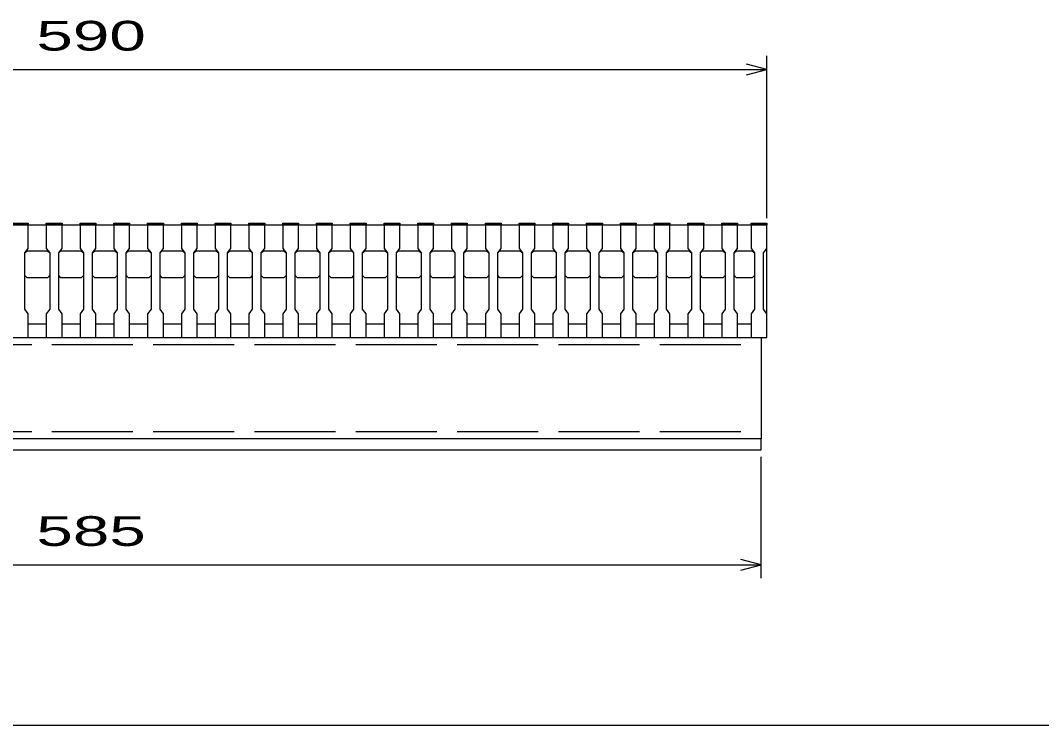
# Model space of a CAD drawing. Units: millimetres, scale not verified. Extents: x -1092 to 1042, y -770 to 629.
# Drawn here: x -586.5 to -132.9, y -690.9 to -377.7 of the extents above; entities that cross this region are included whole.
import ezdxf
from ezdxf.enums import TextEntityAlignment as Align

# ---------------------------------------------------------------- set-up
doc = ezdxf.new("R2010")
doc.units = ezdxf.units.MM
doc.header["$LTSCALE"] = 6
doc.linetypes.add('DASHED', pattern=[7.5, 6, -1.5])
for name, color, linetype, lineweight in [('0_2', 150, 'Continuous', 25), ('16', 3, 'Continuous', 25), ('22', 4, 'Continuous', 25)]:
    doc.layers.add(name, color=color, linetype=linetype, lineweight=lineweight)
doc.styles.add('ベクトル', font='')
doc.styles.get('ベクトル').set_extended_font_data('ベクトル')

msp = doc.modelspace()

# ---------------------------------------------------------------- linework, layer by layer
at = {"layer": '0_2'}
msp.add_line((1041.6, -690.9), (-1034.4, -690.9), dxfattribs=at)
at = {"layer": '16'}
for p, q in [((-845, -468.5), (-255, -468.5)), ((-590, -467.8), (-583, -467.8)), ((-583, -468.5), (-590, -468.5)), ((-583, -467.8), (-583, -468.5)), ((-583, -479), (-583, -468.5)), ((-575, -468.5), (-575, -467.8)), ((-575, -467.8), (-568, -467.8)), ((-575, -468.5), (-575, -479)), ((-568, -468.5), (-575, -468.5)), ((-568, -467.8), (-568, -468.5)), ((-568, -479), (-568, -468.5)), ((-560, -468.5), (-560, -467.8)), ((-560, -467.8), (-553, -467.8)), ((-560, -468.5), (-560, -479)), ((-553, -468.5), (-560, -468.5)), ((-553, -467.8), (-553, -468.5)), ((-553, -479), (-553, -468.5)), ((-545, -468.5), (-545, -467.8)), ((-545, -467.8), (-538, -467.8)), ((-545, -468.5), (-545, -479)), ((-538, -468.5), (-545, -468.5)), ((-538, -467.8), (-538, -468.5)), ((-538, -479), (-538, -468.5)), ((-530, -468.5), (-530, -467.8)), ((-530, -467.8), (-523, -467.8)), ((-530, -468.5), (-530, -479)), ((-523, -468.5), (-530, -468.5)), ((-523, -467.8), (-523, -468.5)), ((-523, -479), (-523, -468.5)), ((-515, -468.5), (-515, -467.8)), ((-515, -467.8), (-508, -467.8)), ((-515, -468.5), (-515, -479)), ((-508, -468.5), (-515, -468.5)), ((-508, -467.8), (-508, -468.5)), ((-508, -479), (-508, -468.5)), ((-500, -468.5), (-500, -467.8)), ((-500, -467.8), (-493, -467.8)), ((-500, -468.5), (-500, -479)), ((-493, -468.5), (-500, -468.5)), ((-493, -467.8), (-493, -468.5)), ((-493, -479), (-493, -468.5)), ((-485, -468.5), (-485, -467.8)), ((-485, -467.8), (-478, -467.8)), ((-485, -468.5), (-485, -479)), ((-478, -468.5), (-485, -468.5)), ((-478, -467.8), (-478, -468.5)), ((-478, -479), (-478, -468.5)), ((-470, -468.5), (-470, -467.8)), ((-470, -467.8), (-463, -467.8)), ((-470, -468.5), (-470, -479)), ((-463, -468.5), (-470, -468.5)), ((-463, -467.8), (-463, -468.5)), ((-463, -479), (-463, -468.5)), ((-455, -468.5), (-455, -467.8)), ((-455, -467.8), (-448, -467.8)), ((-455, -468.5), (-455, -479)), ((-448, -468.5), (-455, -468.5)), ((-448, -467.8), (-448, -468.5)), ((-448, -479), (-448, -468.5)), ((-440, -468.5), (-440, -467.8)), ((-440, -467.8), (-433, -467.8)), ((-440, -468.5), (-440, -479)), ((-433, -468.5), (-440, -468.5)), ((-433, -467.8), (-433, -468.5)), ((-433, -479), (-433, -468.5)), ((-425, -468.5), (-425, -467.8)), ((-425, -467.8), (-418, -467.8)), ((-425, -468.5), (-425, -479)), ((-418, -468.5), (-425, -468.5)), ((-418, -467.8), (-418, -468.5)), ((-418, -479), (-418, -468.5)), ((-410, -468.5), (-410, -467.8)), ((-410, -467.8), (-403, -467.8)), ((-410, -468.5), (-410, -479)), ((-403, -468.5), (-410, -468.5)), ((-403, -467.8), (-403, -468.5)), ((-403, -479), (-403, -468.5)), ((-395, -468.5), (-395, -467.8)), ((-395, -467.8), (-388, -467.8)), ((-395, -468.5), (-395, -479)), ((-388, -468.5), (-395, -468.5)), ((-388, -467.8), (-388, -468.5)), ((-388, -479), (-388, -468.5)), ((-380, -468.5), (-380, -467.8)), ((-380, -467.8), (-373, -467.8)), ((-380, -468.5), (-380, -479)), ((-373, -468.5), (-380, -468.5)), ((-373, -467.8), (-373, -468.5)), ((-373, -479), (-373, -468.5)), ((-365, -468.5), (-365, -467.8)), ((-365, -467.8), (-358, -467.8)), ((-365, -468.5), (-365, -479)), ((-358, -468.5), (-365, -468.5)), ((-358, -467.8), (-358, -468.5)), ((-358, -479), (-358, -468.5)), ((-350, -468.5), (-350, -467.8)), ((-350, -467.8), (-343, -467.8)), ((-350, -468.5), (-350, -479)), ((-343, -468.5), (-350, -468.5)), ((-343, -467.8), (-343, -468.5)), ((-343, -479), (-343, -468.5)), ((-335, -468.5), (-335, -467.8)), ((-335, -467.8), (-328, -467.8)), ((-335, -468.5), (-335, -479)), ((-328, -468.5), (-335, -468.5)), ((-328, -467.8), (-328, -468.5)), ((-328, -479), (-328, -468.5)), ((-320, -468.5), (-320, -467.8)), ((-320, -467.8), (-313, -467.8)), ((-320, -468.5), (-320, -479)), ((-313, -468.5), (-320, -468.5)), ((-313, -467.8), (-313, -468.5)), ((-313, -479), (-313, -468.5)), ((-305, -468.5), (-305, -467.8)), ((-305, -467.8), (-298, -467.8)), ((-305, -468.5), (-305, -479)), ((-298, -468.5), (-305, -468.5)), ((-298, -467.8), (-298, -468.5)), ((-298, -479), (-298, -468.5)), ((-290, -468.5), (-290, -467.8)), ((-290, -467.8), (-283, -467.8)), ((-290, -468.5), (-290, -479)), ((-283, -468.5), (-290, -468.5)), ((-283, -467.8), (-283, -468.5)), ((-283, -479), (-283, -468.5)), ((-275, -468.5), (-275, -467.8)), ((-275, -467.8), (-268, -467.8)), ((-275, -468.5), (-275, -479)), ((-268, -468.5), (-275, -468.5)), ((-268, -467.8), (-268, -468.5)), ((-268, -479), (-268, -468.5)), ((-262, -468.5), (-262, -467.8)), ((-262, -467.8), (-255, -467.8)), ((-262, -468.5), (-262, -479)), ((-255, -468.5), (-262, -468.5)), ((-255, -467.8), (-255, -468.5)), ((-255, -479), (-255, -468.5)), ((-255, -512.5), (-255, -468.5)), ((-584.5, -481), (-583, -479)), ((-584.5, -481), (-583.5, -480)), ((-583.5, -480), (-574.5, -480)), ((-575, -479), (-573.5, -481)), ((-574.5, -480), (-573.5, -481)), ((-569.5, -481), (-568, -479)), ((-569.5, -481), (-568.5, -480)), ((-568.5, -480), (-559.5, -480)), ((-560, -479), (-558.5, -481)), ((-559.5, -480), (-558.5, -481)), ((-554.5, -481), (-553, -479)), ((-554.5, -481), (-553.5, -480)), ((-553.5, -480), (-544.5, -480)), ((-545, -479), (-543.5, -481)), ((-544.5, -480), (-543.5, -481)), ((-539.5, -481), (-538, -479)), ((-539.5, -481), (-538.5, -480)), ((-538.5, -480), (-529.5, -480)), ((-530, -479), (-528.5, -481)), ((-529.5, -480), (-528.5, -481)), ((-524.5, -481), (-523, -479)), ((-524.5, -481), (-523.5, -480)), ((-523.5, -480), (-514.5, -480)), ((-515, -479), (-513.5, -481)), ((-514.5, -480), (-513.5, -481)), ((-509.5, -481), (-508, -479)), ((-509.5, -481), (-508.5, -480)), ((-508.5, -480), (-499.5, -480)), ((-500, -479), (-498.5, -481)), ((-499.5, -480), (-498.5, -481)), ((-494.5, -481), (-493, -479)), ((-494.5, -481), (-493.5, -480)), ((-493.5, -480), (-484.5, -480)), ((-485, -479), (-483.5, -481)), ((-484.5, -480), (-483.5, -481)), ((-479.5, -481), (-478, -479)), ((-479.5, -481), (-478.5, -480)), ((-478.5, -480), (-469.5, -480)), ((-470, -479), (-468.5, -481)), ((-469.5, -480), (-468.5, -481)), ((-464.5, -481), (-463, -479)), ((-464.5, -481), (-463.5, -480)), ((-463.5, -480), (-454.5, -480)), ((-455, -479), (-453.5, -481)), ((-454.5, -480), (-453.5, -481)), ((-449.5, -481), (-448, -479)), ((-449.5, -481), (-448.5, -480)), ((-448.5, -480), (-439.5, -480)), ((-440, -479), (-438.5, -481)), ((-439.5, -480), (-438.5, -481)), ((-434.5, -481), (-433, -479)), ((-434.5, -481), (-433.5, -480)), ((-433.5, -480), (-424.5, -480)), ((-425, -479), (-423.5, -481)), ((-424.5, -480), (-423.5, -481)), ((-419.5, -481), (-418, -479)), ((-419.5, -481), (-418.5, -480)), ((-418.5, -480), (-409.5, -480)), ((-410, -479), (-408.5, -481)), ((-409.5, -480), (-408.5, -481)), ((-404.5, -481), (-403, -479)), ((-404.5, -481), (-403.5, -480)), ((-403.5, -480), (-394.5, -480)), ((-395, -479), (-393.5, -481)), ((-394.5, -480), (-393.5, -481)), ((-389.5, -481), (-388, -479)), ((-389.5, -481), (-388.5, -480)), ((-388.5, -480), (-379.5, -480)), ((-380, -479), (-378.5, -481)), ((-379.5, -480), (-378.5, -481)), ((-374.5, -481), (-373, -479)), ((-374.5, -481), (-373.5, -480)), ((-373.5, -480), (-364.5, -480)), ((-365, -479), (-363.5, -481)), ((-364.5, -480), (-363.5, -481)), ((-359.5, -481), (-358, -479)), ((-359.5, -481), (-358.5, -480)), ((-358.5, -480), (-349.5, -480)), ((-350, -479), (-348.5, -481)), ((-349.5, -480), (-348.5, -481)), ((-344.5, -481), (-343, -479)), ((-344.5, -481), (-343.5, -480)), ((-343.5, -480), (-334.5, -480)), ((-335, -479), (-333.5, -481)), ((-334.5, -480), (-333.5, -481)), ((-329.5, -481), (-328, -479)), ((-329.5, -481), (-328.5, -480)), ((-328.5, -480), (-319.5, -480)), ((-320, -479), (-318.5, -481)), ((-319.5, -480), (-318.5, -481)), ((-314.5, -481), (-313, -479)), ((-314.5, -481), (-313.5, -480)), ((-313.5, -480), (-304.5, -480)), ((-305, -479), (-303.5, -481)), ((-304.5, -480), (-303.5, -481)), ((-299.5, -481), (-298, -479)), ((-299.5, -481), (-298.5, -480)), ((-298.5, -480), (-289.5, -480)), ((-290, -479), (-288.5, -481)), ((-289.5, -480), (-288.5, -481)), ((-284.5, -481), (-283, -479)), ((-284.5, -481), (-283.5, -480)), ((-283.5, -480), (-274.5, -480)), ((-275, -479), (-273.5, -481)), ((-274.5, -480), (-273.5, -481)), ((-269.5, -481), (-268, -479)), ((-269.5, -481), (-268.5, -480)), ((-268.5, -480), (-261.5, -480)), ((-262, -479), (-260.5, -481)), ((-261.5, -480), (-260.5, -481)), ((-256.5, -481), (-255, -479)), ((-584.5, -506), (-584.5, -481)), ((-573.5, -481), (-573.5, -506)), ((-569.5, -506), (-569.5, -481)), ((-558.5, -481), (-558.5, -506)), ((-554.5, -506), (-554.5, -481)), ((-543.5, -481), (-543.5, -506)), ((-539.5, -506), (-539.5, -481)), ((-528.5, -481), (-528.5, -506)), ((-524.5, -506), (-524.5, -481)), ((-513.5, -481), (-513.5, -506)), ((-509.5, -506), (-509.5, -481)), ((-498.5, -481), (-498.5, -506)), ((-494.5, -506), (-494.5, -481)), ((-483.5, -481), (-483.5, -506)), ((-479.5, -506), (-479.5, -481)), ((-468.5, -481), (-468.5, -506)), ((-464.5, -506), (-464.5, -481)), ((-453.5, -481), (-453.5, -506)), ((-449.5, -506), (-449.5, -481)), ((-438.5, -481), (-438.5, -506)), ((-434.5, -506), (-434.5, -481)), ((-423.5, -481), (-423.5, -506)), ((-419.5, -506), (-419.5, -481)), ((-408.5, -481), (-408.5, -506)), ((-404.5, -506), (-404.5, -481)), ((-393.5, -481), (-393.5, -506)), ((-389.5, -506), (-389.5, -481)), ((-378.5, -481), (-378.5, -506)), ((-374.5, -506), (-374.5, -481)), ((-363.5, -481), (-363.5, -506)), ((-359.5, -506), (-359.5, -481)), ((-348.5, -481), (-348.5, -506)), ((-344.5, -506), (-344.5, -481)), ((-333.5, -481), (-333.5, -506)), ((-329.5, -506), (-329.5, -481)), ((-318.5, -481), (-318.5, -506)), ((-314.5, -506), (-314.5, -481)), ((-303.5, -481), (-303.5, -506)), ((-299.5, -506), (-299.5, -481)), ((-288.5, -481), (-288.5, -506)), ((-284.5, -506), (-284.5, -481)), ((-273.5, -481), (-273.5, -506)), ((-269.5, -506), (-269.5, -481)), ((-260.5, -481), (-260.5, -506)), ((-256.5, -506), (-256.5, -481)), ((-583.5, -492), (-584.5, -491)), ((-574.5, -492), (-583.5, -492)), ((-573.5, -491), (-574.5, -492)), ((-568.5, -492), (-569.5, -491)), ((-559.5, -492), (-568.5, -492)), ((-558.5, -491), (-559.5, -492)), ((-553.5, -492), (-554.5, -491)), ((-544.5, -492), (-553.5, -492)), ((-543.5, -491), (-544.5, -492)), ((-538.5, -492), (-539.5, -491)), ((-529.5, -492), (-538.5, -492)), ((-528.5, -491), (-529.5, -492)), ((-523.5, -492), (-524.5, -491)), ((-514.5, -492), (-523.5, -492)), ((-513.5, -491), (-514.5, -492)), ((-508.5, -492), (-509.5, -491)), ((-499.5, -492), (-508.5, -492)), ((-498.5, -491), (-499.5, -492)), ((-493.5, -492), (-494.5, -491)), ((-484.5, -492), (-493.5, -492)), ((-483.5, -491), (-484.5, -492)), ((-478.5, -492), (-479.5, -491)), ((-469.5, -492), (-478.5, -492)), ((-468.5, -491), (-469.5, -492)), ((-463.5, -492), (-464.5, -491)), ((-454.5, -492), (-463.5, -492)), ((-453.5, -491), (-454.5, -492)), ((-448.5, -492), (-449.5, -491)), ((-439.5, -492), (-448.5, -492)), ((-438.5, -491), (-439.5, -492)), ((-433.5, -492), (-434.5, -491)), ((-424.5, -492), (-433.5, -492)), ((-423.5, -491), (-424.5, -492)), ((-418.5, -492), (-419.5, -491)), ((-409.5, -492), (-418.5, -492)), ((-408.5, -491), (-409.5, -492)), ((-403.5, -492), (-404.5, -491)), ((-394.5, -492), (-403.5, -492)), ((-393.5, -491), (-394.5, -492)), ((-388.5, -492), (-389.5, -491)), ((-379.5, -492), (-388.5, -492)), ((-378.5, -491), (-379.5, -492)), ((-373.5, -492), (-374.5, -491)), ((-364.5, -492), (-373.5, -492)), ((-363.5, -491), (-364.5, -492)), ((-358.5, -492), (-359.5, -491)), ((-349.5, -492), (-358.5, -492)), ((-348.5, -491), (-349.5, -492)), ((-343.5, -492), (-344.5, -491)), ((-334.5, -492), (-343.5, -492)), ((-333.5, -491), (-334.5, -492)), ((-328.5, -492), (-329.5, -491)), ((-319.5, -492), (-328.5, -492)), ((-318.5, -491), (-319.5, -492)), ((-313.5, -492), (-314.5, -491)), ((-304.5, -492), (-313.5, -492)), ((-303.5, -491), (-304.5, -492)), ((-298.5, -492), (-299.5, -491)), ((-289.5, -492), (-298.5, -492)), ((-288.5, -491), (-289.5, -492)), ((-283.5, -492), (-284.5, -491)), ((-274.5, -492), (-283.5, -492)), ((-273.5, -491), (-274.5, -492)), ((-268.5, -492), (-269.5, -491)), ((-261.5, -492), (-268.5, -492)), ((-260.5, -491), (-261.5, -492)), ((-583, -508), (-584.5, -506)), ((-573.5, -506), (-575, -508)), ((-568, -508), (-569.5, -506)), ((-558.5, -506), (-560, -508)), ((-553, -508), (-554.5, -506)), ((-543.5, -506), (-545, -508)), ((-538, -508), (-539.5, -506)), ((-528.5, -506), (-530, -508)), ((-523, -508), (-524.5, -506)), ((-513.5, -506), (-515, -508)), ((-508, -508), (-509.5, -506)), ((-498.5, -506), (-500, -508)), ((-493, -508), (-494.5, -506)), ((-483.5, -506), (-485, -508)), ((-478, -508), (-479.5, -506)), ((-468.5, -506), (-470, -508)), ((-463, -508), (-464.5, -506)), ((-453.5, -506), (-455, -508)), ((-448, -508), (-449.5, -506)), ((-438.5, -506), (-440, -508)), ((-433, -508), (-434.5, -506)), ((-423.5, -506), (-425, -508)), ((-418, -508), (-419.5, -506)), ((-408.5, -506), (-410, -508)), ((-403, -508), (-404.5, -506)), ((-393.5, -506), (-395, -508)), ((-388, -508), (-389.5, -506)), ((-378.5, -506), (-380, -508)), ((-373, -508), (-374.5, -506)), ((-363.5, -506), (-365, -508)), ((-358, -508), (-359.5, -506)), ((-348.5, -506), (-350, -508)), ((-343, -508), (-344.5, -506)), ((-333.5, -506), (-335, -508)), ((-328, -508), (-329.5, -506)), ((-318.5, -506), (-320, -508)), ((-313, -508), (-314.5, -506)), ((-303.5, -506), (-305, -508)), ((-298, -508), (-299.5, -506)), ((-288.5, -506), (-290, -508)), ((-283, -508), (-284.5, -506)), ((-273.5, -506), (-275, -508)), ((-268, -508), (-269.5, -506)), ((-260.5, -506), (-262, -508)), ((-255, -508), (-256.5, -506)), ((-583, -518.5), (-583, -508)), ((-583, -512.5), (-575, -512.5)), ((-575, -508), (-575, -518.5)), ((-568, -518.5), (-568, -508)), ((-568, -512.5), (-560, -512.5)), ((-560, -508), (-560, -518.5)), ((-553, -518.5), (-553, -508)), ((-553, -512.5), (-545, -512.5)), ((-545, -508), (-545, -518.5)), ((-538, -518.5), (-538, -508)), ((-538, -512.5), (-530, -512.5)), ((-530, -508), (-530, -518.5)), ((-523, -518.5), (-523, -508)), ((-523, -512.5), (-515, -512.5)), ((-515, -508), (-515, -518.5)), ((-508, -518.5), (-508, -508)), ((-508, -512.5), (-500, -512.5)), ((-500, -508), (-500, -518.5)), ((-493, -518.5), (-493, -508)), ((-493, -512.5), (-485, -512.5)), ((-485, -508), (-485, -518.5)), ((-478, -518.5), (-478, -508)), ((-478, -512.5), (-470, -512.5)), ((-470, -508), (-470, -518.5)), ((-463, -518.5), (-463, -508)), ((-463, -512.5), (-455, -512.5)), ((-455, -508), (-455, -518.5)), ((-448, -518.5), (-448, -508)), ((-448, -512.5), (-440, -512.5)), ((-440, -508), (-440, -518.5)), ((-433, -518.5), (-433, -508)), ((-433, -512.5), (-425, -512.5)), ((-425, -508), (-425, -518.5)), ((-418, -518.5), (-418, -508)), ((-418, -512.5), (-410, -512.5)), ((-410, -508), (-410, -518.5)), ((-403, -518.5), (-403, -508)), ((-403, -512.5), (-395, -512.5)), ((-395, -508), (-395, -518.5)), ((-388, -518.5), (-388, -508)), ((-388, -512.5), (-380, -512.5)), ((-380, -508), (-380, -518.5)), ((-373, -518.5), (-373, -508)), ((-373, -512.5), (-365, -512.5)), ((-365, -508), (-365, -518.5)), ((-358, -518.5), (-358, -508)), ((-358, -512.5), (-350, -512.5)), ((-350, -508), (-350, -518.5)), ((-343, -518.5), (-343, -508)), ((-343, -512.5), (-335, -512.5)), ((-335, -508), (-335, -518.5)), ((-328, -518.5), (-328, -508)), ((-328, -512.5), (-320, -512.5)), ((-320, -508), (-320, -518.5)), ((-313, -518.5), (-313, -508)), ((-313, -512.5), (-305, -512.5)), ((-305, -508), (-305, -518.5)), ((-298, -518.5), (-298, -508)), ((-298, -512.5), (-290, -512.5)), ((-290, -508), (-290, -518.5)), ((-283, -518.5), (-283, -508)), ((-283, -512.5), (-275, -512.5)), ((-275, -508), (-275, -518.5)), ((-268, -518.5), (-268, -508)), ((-268, -512.5), (-262, -512.5)), ((-262, -508), (-262, -518.5)), ((-255, -518.5), (-255, -508)), ((-842.5, -518.5), (-257.5, -518.5)), ((-590, -518.5), (-583, -518.5)), ((-575, -518.5), (-568, -518.5)), ((-560, -518.5), (-553, -518.5)), ((-545, -518.5), (-538, -518.5)), ((-530, -518.5), (-523, -518.5)), ((-515, -518.5), (-508, -518.5)), ((-500, -518.5), (-493, -518.5)), ((-485, -518.5), (-478, -518.5)), ((-470, -518.5), (-463, -518.5)), ((-455, -518.5), (-448, -518.5)), ((-440, -518.5), (-433, -518.5)), ((-425, -518.5), (-418, -518.5)), ((-410, -518.5), (-403, -518.5)), ((-395, -518.5), (-388, -518.5)), ((-380, -518.5), (-373, -518.5)), ((-365, -518.5), (-358, -518.5)), ((-350, -518.5), (-343, -518.5)), ((-335, -518.5), (-328, -518.5)), ((-320, -518.5), (-313, -518.5)), ((-305, -518.5), (-298, -518.5)), ((-290, -518.5), (-283, -518.5)), ((-275, -518.5), (-268, -518.5)), ((-262, -518.5), (-255, -518.5)), ((-257.5, -518.5), (-257.5, -563.5)), ((-257.5, -563.5), (-842.5, -563.5)), ((-257.5, -563.5), (-842.5, -563.5)), ((-257.5, -568.5), (-257.5, -563.5)), ((-842.5, -568.5), (-257.5, -568.5))]:
    msp.add_line(p, q, dxfattribs=at)
at = {"layer": '16', "linetype": 'DASHED'}
for p, q in [((-842.5, -521.7), (-257.5, -521.7)), ((-842.5, -560.3), (-257.5, -560.3))]:
    msp.add_line(p, q, dxfattribs=at)
at = {"layer": '22'}
for p, q in [((-255, -465.5), (-255, -393.5)), ((-255, -399.5), (-264, -397.1)), ((-845, -399.5), (-255, -399.5)), ((-264, -401.9), (-255, -399.5)), ((-257.5, -625.5), (-257.5, -571.5)), ((-842.5, -619.5), (-257.5, -619.5)), ((-257.5, -619.5), (-266.5, -617.1)), ((-266.5, -621.9), (-257.5, -619.5))]:
    msp.add_line(p, q, dxfattribs=at)

# ---------------------------------------------------------------- texts
at = {"layer": '22', "color": 2, "style": 'ベクトル', "width": 1.65}
for s, p in [(' 590 ', (-587.5, -384.5)), (' 585 ', (-587.5, -604.5))]:
    msp.add_text(s, height=13.2, dxfattribs=at).set_placement(p, align=Align.MIDDLE_LEFT)

doc.saveas('drawing.dxf')
